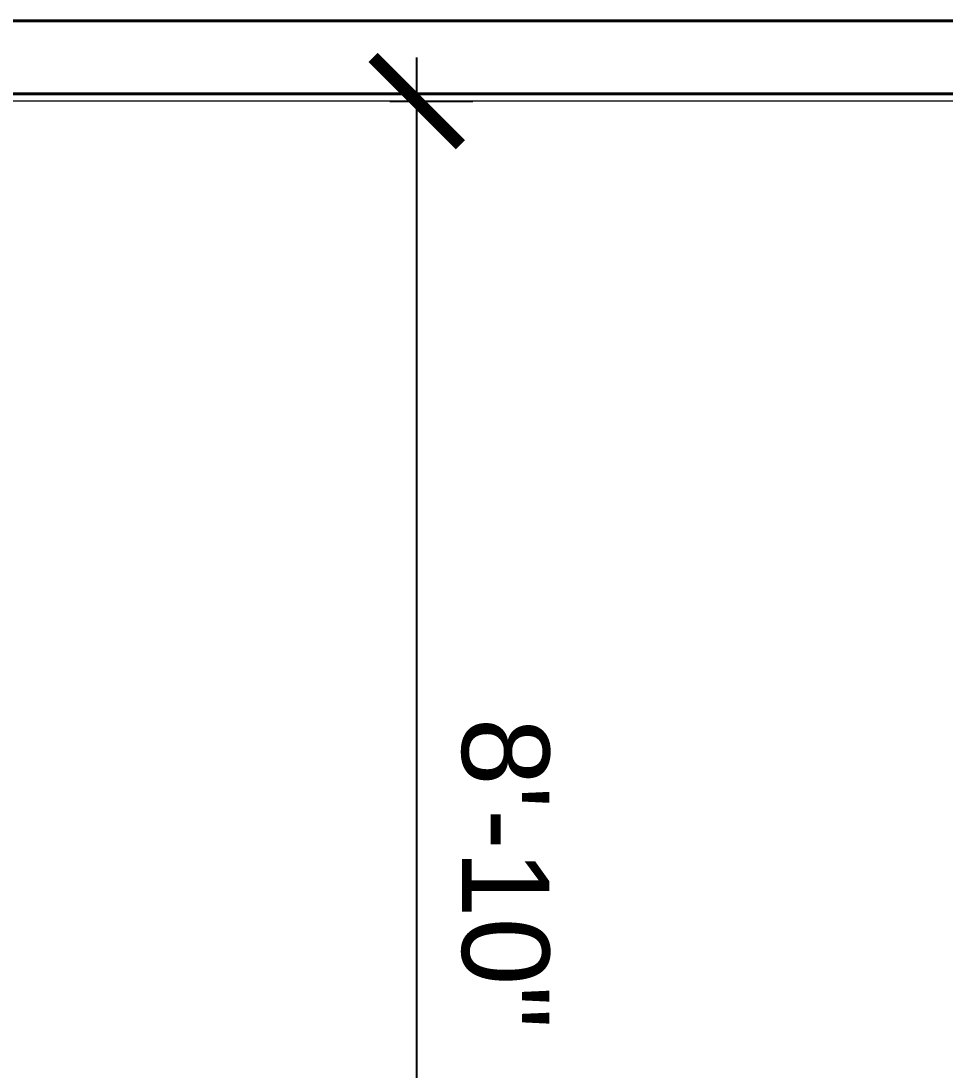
# Model space of a CAD drawing. Extents: x 65572 to 67208, y 30718 to 33598.
# Drawn here: x 66254.3 to 66317.7, y 30810.6 to 30882.5 of the extents above; entities that cross this region are included whole.
import ezdxf

# ---------------------------------------------------------------- set-up
doc = ezdxf.new("R2010")
doc.units = 0
doc.header["$LTSCALE"] = 0.5
doc.header["$MEASUREMENT"] = 0
doc.layers.get('0').update_dxf_attribs({"linetype": 'CONTINUOUS'})
doc.layers.get('DEFPOINTS').update_dxf_attribs({"linetype": 'CONTINUOUS', "lineweight": 5})
for name, color, linetype, lineweight in [('Annotations', 40, 'CONTINUOUS', 5), ('Framing', 142, 'CONTINUOUS', 13), ('Structure', 7, 'CONTINUOUS', 40)]:
    doc.layers.add(name, color=color, linetype=linetype, lineweight=lineweight)
doc.styles.get("Standard").update_dxf_attribs({"font": 'arial.ttf'})
doc.dimstyles.new('ARCH', dxfattribs={"dimscale": 96, "dimtxt": 0.0625, "dimasz": 0.0625, "dimexe": 0.04, "dimexo": 0.09375, "dimgap": 0.03125, "dimtad": 1, "dimdec": 0, "dimrnd": 0.0625, "dimzin": 3, "dimdsep": 46, "dimlunit": 4, "dimtxsty": 'Standard', "dimblk1": 'ARCHTICK', "dimblk2": 'ARCHTICK', "dimsah": 1, "dimcen": 0, "dimdle": 0.03125, "dimclrd": 256, "dimclre": 256, "dimclrt": 256, "dimazin": 0, "dimtfac": 1, "dimtdec": 0, "dimtmove": 2, "dimatfit": 3, "dimldrblk": 'OBLIQUE', "dimfxl": 0.3, "dimfxlon": 1, "dimfrac": 2, "dimarcsym": 0})

# ---------------------------------------------------------------- blocks, each defined once
blk = doc.blocks.new('_ArchTick')
at = {"const_width": 0.15}
blk.add_lwpolyline([(-0.5, -0.5), (0.5, 0.5)], dxfattribs=at)
blk = doc.blocks.new('*D31')
at = {"layer": 'Annotations', "lineweight": -2}
for p, q in [((66281.471, 30768.065), (66281.471, 30880.047)), ((66279.623, 30877.047), (66285.311, 30877.047)), ((66279.623, 30771.065), (66285.311, 30771.065))]:
    blk.add_line(p, q, dxfattribs=at)
at = {"layer": 'DEFPOINTS', "color": 0}
for p in [(66270.623, 30877.047), (66281.471, 30877.047), (66270.623, 30771.065)]:
    blk.add_point(p, dxfattribs=at)
at = {"layer": 'Annotations', "lineweight": -2, "xscale": 6, "yscale": 6, "zscale": 6}
for p, rotation in [((66281.471, 30877.047), 90), ((66281.471, 30771.065), 270)]:
    blk.add_blockref('_ArchTick', p, dxfattribs=dict(at, rotation=rotation))
at = {"layer": 'Annotations', "insert": (66287.534, 30824.056), "char_height": 6, "attachment_point": 5, "rotation": 270}
blk.add_mtext('8\'-10"', dxfattribs=at)
blk = doc.blocks.new('_Oblique')
at = {"lineweight": -2}
blk.add_line((-0.5, -0.5), (0.5, 0.5), dxfattribs=at)
blk = doc.blocks.new('*D32')
at = {"layer": 'Annotations', "lineweight": -2}
for p, q in [((66495.269, 30766.565), (66495.269, 30880.047)), ((66466.469, 30877.047), (66499.109, 30877.047)), ((66466.469, 30769.565), (66499.109, 30769.565))]:
    blk.add_line(p, q, dxfattribs=at)
at = {"layer": 'DEFPOINTS', "color": 0}
for p in [(66295.623, 30877.047), (66495.269, 30877.047), (66295.623, 30769.565)]:
    blk.add_point(p, dxfattribs=at)
at = {"layer": 'Annotations', "lineweight": -2, "xscale": 6, "yscale": 6, "zscale": 6}
for p, rotation in [((66495.269, 30877.047), 90), ((66495.269, 30769.565), 270)]:
    blk.add_blockref('_ArchTick', p, dxfattribs=dict(at, rotation=rotation))
at = {"layer": 'Annotations', "insert": (66501.332, 30823.306), "char_height": 6, "attachment_point": 5, "rotation": 270}
blk.add_mtext('9\'-0"', dxfattribs=at)

msp = doc.modelspace()

# ---------------------------------------------------------------- linework, layer by layer
at = {"layer": 'Framing'}
msp.add_line((66520.623, 30877.047), (65921.199, 30877.047), dxfattribs=at)
at = {"layer": 'Structure'}
for p, q in [((66511.123, 30882.547), (65916.123, 30882.547)), ((66523.199, 30877.547), (65916.123, 30877.547))]:
    msp.add_line(p, q, dxfattribs=at)

# ---------------------------------------------------------------- dimensions: what is measured, and where the dimension line sits
at = {"layer": 'Annotations'}
for base, p1, p2, picture, middle in [((66281.471, 30877.047), (66270.623, 30771.065), (66270.623, 30877.047), '*D31', (66287.534, 30824.056)), ((66495.269, 30877.047), (66295.623, 30769.565), (66295.623, 30877.047), '*D32', (66501.332, 30823.306))]:
    dim = msp.add_linear_dim(base=base, p1=p1, p2=p2, angle=270, dimstyle='ARCH', dxfattribs=at)
    dim.commit()
    dim.dimension.update_dxf_attribs({"geometry": picture, "text_midpoint": middle})

doc.saveas('drawing.dxf')
